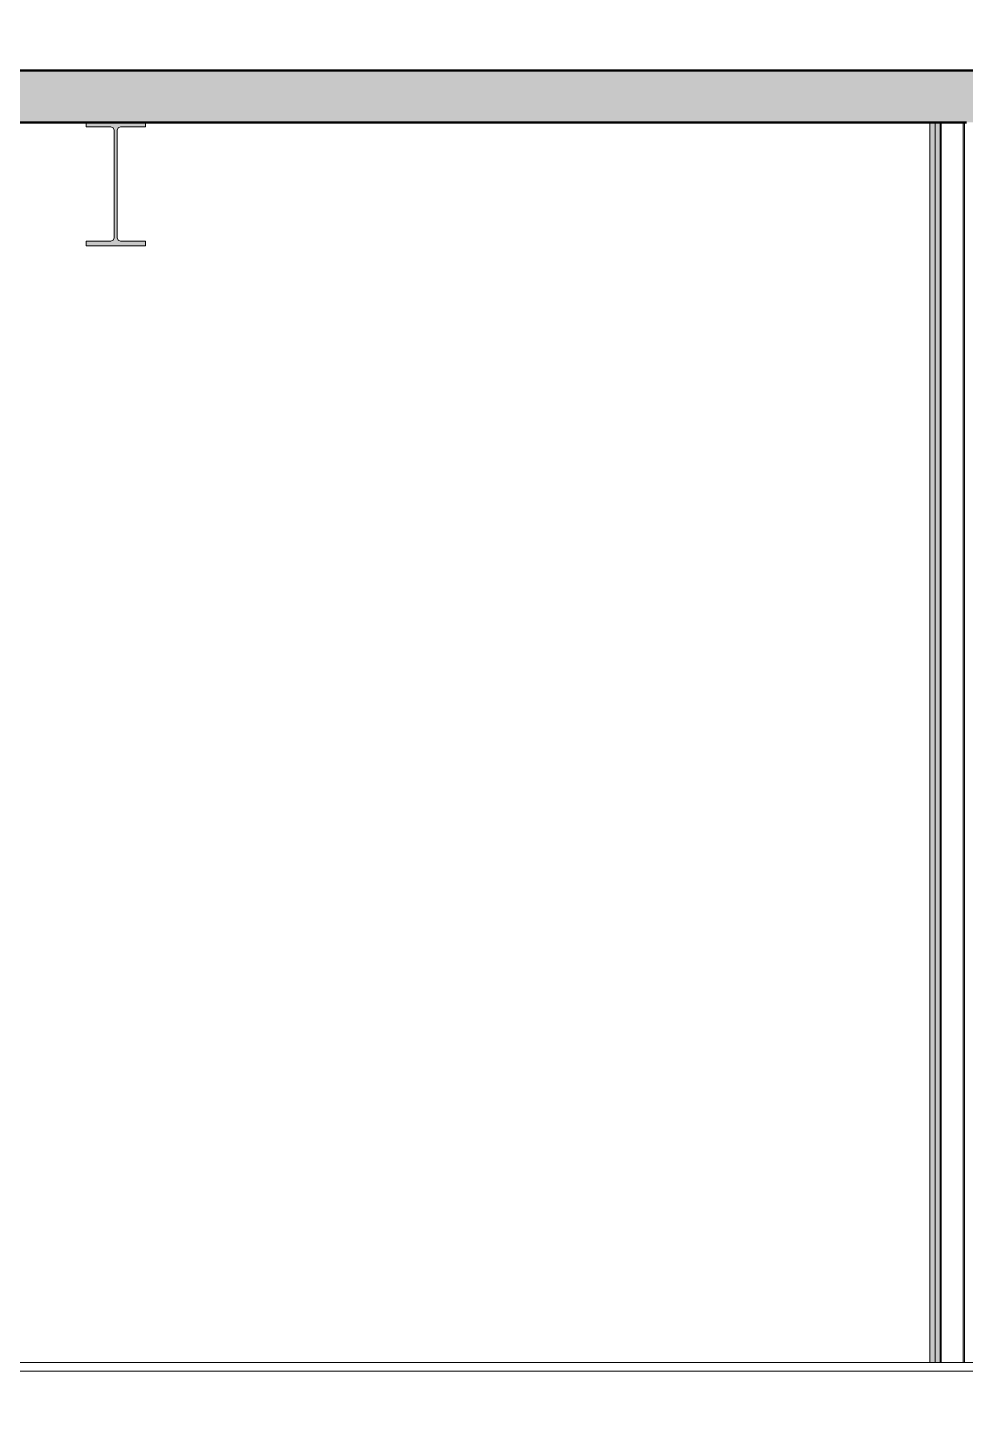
# Model space of a CAD drawing. Header units: millimetres. Extents: x -46169 to 228156, y -86316 to 18123.
# Drawn here: x 114515 to 117237, y -77188 to -73186 of the extents above; entities that cross this region are included whole.
import ezdxf

# ---------------------------------------------------------------- set-up
doc = ezdxf.new("R2010")
doc.units = ezdxf.units.MM
doc.header["$MEASUREMENT"] = 0
doc.linetypes.add('Dashed', pattern=[2822.222233, 1411.111116, -1411.111116])
doc.linetypes.add('Wipeout_Contour', pattern=[1000, 0, -1000])
for name, color, linetype, lineweight, true_color in [('0_Pen_No__105', 7, 'Continuous', 15, 0xa6a6a6), ('A-230-M_FLOOR.IFC Import_Pen_No__109', 7, 'Continuous', 15, 0xa6a6a6), ('A-230-M_FLOOR.IFC Import_Pen_No__29', 7, 'Continuous', 50, 0x2a2a2a), ('New_A-25-M_Wall_Int_Pen_No__107', 7, 'Continuous', 15, 0xa6a6a6)]:
    doc.layers.add(name, color=color, linetype=linetype, lineweight=lineweight, true_color=true_color)
for name, color, linetype in [('A-230-M_FLOOR.IFC Import', 7, 'Continuous'), ('New_A-20-M_Floor_Slab', 7, 'Continuous'), ('New_A-25-M_Wall_Int', 7, 'Continuous'), ('S-280-M_STRUCT_FRAME.IFC Import', 7, 'Continuous')]:
    doc.layers.add(name, color=color, linetype=linetype)
for name, color, linetype, lineweight in [('New_A-20-M_Floor_Slab_Pen_No__4', 7, 'Continuous', 20), ('New_A-25-M_Wall_Int_Pen_No__1', 7, 'Continuous', 13), ('S-280-M_STRUCT_FRAME.IFC Import_Pen_No__1', 7, 'Continuous', 13), ('S-280-M_STRUCT_FRAME.IFC Import_Pen_No__160', 5, 'Continuous', 200), ('S-280-M_STRUCT_FRAME.IFC Import_Pen_No__90', 8, 'Continuous', 20)]:
    doc.layers.add(name, color=color, linetype=linetype, lineweight=lineweight)

# ---------------------------------------------------------------- blocks, each defined once
blk = doc.blocks.new('Section Elem_12_1', base_point=(104446.8, -81111))
at = {"color": 254, "linetype": 'Wipeout_Contour', "lineweight": 0, "ltscale": 556064.372429}
blk.add_wipeout([(109629.6, -73036), (109629.6, -73311), (126599.8, -73311), (126599.8, -73036)], dxfattribs=at).dxf.layer = 'New_A-20-M_Floor_Slab'
blk = doc.blocks.new('Section Elem_13_1', base_point=(104446.8, -81111))
at = {"color": 254, "linetype": 'Wipeout_Contour', "lineweight": 0, "ltscale": 557106.428295}
blk.add_wipeout([(126599.8, -77086), (126599.8, -77061), (105107.6, -77061), (105107.6, -77086)], dxfattribs=at).dxf.layer = 'New_A-20-M_Floor_Slab'
at = {"layer": 'New_A-20-M_Floor_Slab_Pen_No__4', "linetype": 'Continuous'}
for p, q in [((117133.7, -77061), (105107.6, -77061)), ((117233.7, -77061), (117230.7, -77061)), ((117336, -77061), (117233.7, -77061))]:
    blk.add_line(p, q, dxfattribs=at)
at = {"layer": 'New_A-20-M_Floor_Slab_Pen_No__4', "linetype": 'Continuous', "flags": 128}
blk.add_lwpolyline([(117166.7, -77061), (117163.7, -77061), (117148.7, -77061), (117133.7, -77061)], dxfattribs=at)
at = {"color": 254, "linetype": 'Wipeout_Contour', "lineweight": 0, "ltscale": 557440.241387}
blk.add_wipeout([(105107.6, -77361), (126599.8, -77361), (126599.8, -77086), (105107.6, -77086)], dxfattribs=at).dxf.layer = 'New_A-20-M_Floor_Slab'
at = {"layer": 'New_A-20-M_Floor_Slab_Pen_No__4', "linetype": 'Continuous', "flags": 128}
blk.add_lwpolyline([(138228.8, -77086), (126599.8, -77086), (105107.6, -77086)], dxfattribs=at)
blk = doc.blocks.new('Section Elem_116_1', base_point=(104446.8, -81111))
at = {"layer": 'New_A-25-M_Wall_Int_Pen_No__107', "linetype": 'Continuous'}
for points in [[(117133.7, -73461), (117133.7, -77061), (117148.7, -77061), (117148.7, -73461)], [(117148.7, -77061), (117163.7, -77061), (117163.7, -73461), (117148.7, -73461)]]:
    blk.add_hatch(color=256, dxfattribs=at).paths.add_polyline_path(points)
at = {"layer": 'New_A-25-M_Wall_Int_Pen_No__107', "linetype": 'Continuous', "lineweight": 0, "true_color": 0x535353}
blk.add_hatch(color=251, dxfattribs=at).paths.add_polyline_path([(117163.7, -77061), (117166.7, -77061), (117166.7, -73461), (117163.7, -73461)])
at = {"layer": 'New_A-25-M_Wall_Int_Pen_No__1', "linetype": 'Continuous'}
blk.add_line((117133.7, -73461), (117133.7, -77061), dxfattribs=at)
at = {"color": 254, "linetype": 'Wipeout_Contour', "lineweight": 0, "ltscale": 557164.894743}
blk.add_wipeout([(117166.7, -77061), (117230.7, -77061), (117230.7, -73461), (117166.7, -73461)], dxfattribs=at).dxf.layer = 'New_A-25-M_Wall_Int'
at = {"layer": 'New_A-25-M_Wall_Int_Pen_No__107', "linetype": 'Continuous', "lineweight": 0, "true_color": 0x535353}
blk.add_hatch(color=251, dxfattribs=at).paths.add_polyline_path([(117230.7, -77061), (117233.7, -77061), (117233.7, -73461), (117230.7, -73461)])
at = {"layer": 'New_A-25-M_Wall_Int_Pen_No__1', "linetype": 'Continuous'}
for p, q in [((117148.7, -73461), (117148.7, -77061)), ((117163.7, -73461), (117163.7, -77061)), ((117166.7, -73461), (117166.7, -77061)), ((117230.7, -73461), (117230.7, -77061)), ((117233.7, -73461), (117233.7, -77061))]:
    blk.add_line(p, q, dxfattribs=at)
blk = doc.blocks.new('Section Elem_400_1', base_point=(104446.8, -81111))
at = {"layer": 'S-280-M_STRUCT_FRAME.IFC Import_Pen_No__160', "linetype": 'Continuous', "lineweight": 0, "true_color": 0x00007f}
blk.add_hatch(color=176, dxfattribs=at).paths.add_polyline_path([(114684.5, -73819), (114856.7, -73819), (114856.7, -73806), (114784.9, -73806), (114777.7, -73803), (114774.7, -73795.8), (114774.7, -73484.2), (114777.7, -73476.9), (114784.9, -73474), (114856.7, -73474), (114856.7, -73461), (114684.5, -73461), (114684.5, -73474), (114756.4, -73474), (114763.6, -73476.9), (114766.6, -73484.2), (114766.6, -73795.8), (114763.6, -73803), (114756.4, -73806), (114684.5, -73806)])
at = {"layer": 'S-280-M_STRUCT_FRAME.IFC Import_Pen_No__1', "linetype": 'Continuous'}
for p, q in [((114684.5, -73461), (114684.5, -73474)), ((114856.7, -73461), (114856.7, -73474)), ((114684.5, -73806), (114684.5, -73819)), ((114856.7, -73819), (114684.5, -73819)), ((114856.7, -73806), (114856.7, -73819))]:
    blk.add_line(p, q, dxfattribs=at)
at = {"layer": 'S-280-M_STRUCT_FRAME.IFC Import_Pen_No__1', "linetype": 'Continuous', "flags": 128}
for points in [[(114763.6, -73476.9), (114756.4, -73474), (114684.5, -73474)], [(114763.6, -73476.9), (114766.6, -73484.2), (114766.6, -73795.8), (114763.6, -73803)], [(114777.7, -73476.9), (114774.7, -73484.2), (114774.7, -73795.8), (114777.7, -73803)], [(114856.7, -73474), (114784.9, -73474), (114777.7, -73476.9)], [(114763.6, -73803), (114756.4, -73806), (114684.5, -73806)], [(114777.7, -73803), (114784.9, -73806), (114856.7, -73806)]]:
    blk.add_lwpolyline(points, dxfattribs=at)
at = {"layer": 'S-280-M_STRUCT_FRAME.IFC Import_Pen_No__90', "linetype": 'Continuous'}
for p, q in [((114684.5, -73461), (114684.5, -73474)), ((114756.4, -73474), (114756.4, -73474)), ((114763.6, -73476.9), (114766.6, -73484.2)), ((114766.6, -73484.2), (114766.6, -73795.8)), ((114766.6, -73795.8), (114763.6, -73803)), ((114684.5, -73806), (114684.5, -73819)), ((114756.4, -73806), (114756.4, -73806))]:
    blk.add_line(p, q, dxfattribs=at)
blk = doc.blocks.new('Section Elem_405_1', base_point=(104446.8, -81111))
at = {"color": 254, "linetype": 'Wipeout_Contour', "lineweight": 0, "ltscale": 556563.278494}
blk.add_wipeout([(109659.6, -73461), (126599.8, -73461), (126599.8, -73311), (109659.6, -73311)], dxfattribs=at).dxf.layer = 'A-230-M_FLOOR.IFC Import'
at = {"layer": 'A-230-M_FLOOR.IFC Import_Pen_No__109', "linetype": 'Continuous'}
h = blk.add_hatch(dxfattribs=at)
h.set_pattern_fill('Lightweight_Concrete_0001', color=256, style=0, pattern_type=2)
h.set_pattern_definition([(0, (104446.8, -81110.96), (0, 779.423), [48.75, -401.25]), (0, (104671.8, -80721.25), (0, 779.423), [48.75, -401.25]), (60, (104446.8, -81110.96), (-675, 389.711), [48.75, -401.25]), (60, (104896.8, -81110.96), (-675, 389.711), [48.75, -401.25]), (120, (104495.5, -81110.96), (675, 389.711), [48.75, -401.25]), (120, (104945.5, -81110.96), (675, 389.711), [48.75, -401.25]), (0, (104446.78, -81035.96), (0, 150), [0, -150, 0, -225]), (45, (104521.78, -81035.96), (-106.066, 106.066), [0, -112.5, 0, -187.5])])
h.paths.add_polyline_path([(109659.6, -73461), (126599.8, -73461), (126599.8, -73311), (109659.6, -73311)])
at = {"layer": 'A-230-M_FLOOR.IFC Import_Pen_No__29', "linetype": 'Continuous'}
for p, q in [((114684.5, -73461), (112301.2, -73461)), ((114856.7, -73461), (114684.5, -73461)), ((117133.7, -73461), (114856.7, -73461)), ((117240, -73461), (117233.7, -73461))]:
    blk.add_line(p, q, dxfattribs=at)
at = {"layer": 'A-230-M_FLOOR.IFC Import_Pen_No__29', "linetype": 'Continuous', "flags": 128}
for points in [[(149005.4, -73311), (148561.1, -73311), (148558.1, -73311), (148494.1, -73311), (148491.1, -73311), (148476.1, -73311), (148461.1, -73311), (138338.7, -73311), (126599.8, -73311), (109659.6, -73311)], [(117233.7, -73461), (117230.7, -73461), (117166.7, -73461), (117163.7, -73461), (117148.7, -73461), (117133.7, -73461)]]:
    blk.add_lwpolyline(points, dxfattribs=at)
blk = doc.blocks.new('A03 Atrium Longitudinal Section_STORY_MARKER', base_point=(104446.8, -81111))
at = {"layer": '0_Pen_No__105', "linetype": 'Dashed', "ltscale": 0.2}
blk.add_line((105107.6, -77061), (184115, -77061), dxfattribs=at)

msp = doc.modelspace()

# ---------------------------------------------------------------- block references
at = {"layer": 'New_A-20-M_Floor_Slab'}
for name in ['Section Elem_12_1', 'Section Elem_13_1']:
    msp.add_blockref(name, (104446.8, -81111), dxfattribs=at)
at = {"layer": 'S-280-M_STRUCT_FRAME.IFC Import'}
msp.add_blockref('Section Elem_400_1', (104446.8, -81111), dxfattribs=at)

# ---------------------------------------------------------------- next in the draw order: block references
at = {"layer": 'New_A-25-M_Wall_Int'}
msp.add_blockref('Section Elem_116_1', (104446.8, -81111), dxfattribs=at)

# ---------------------------------------------------------------- next in the draw order: block references
at = {"layer": 'A-230-M_FLOOR.IFC Import'}
msp.add_blockref('Section Elem_405_1', (104446.8, -81111), dxfattribs=at)

# ---------------------------------------------------------------- next in the draw order: block references
at = {"linetype": 'Continuous', "lineweight": 0}
msp.add_blockref('A03 Atrium Longitudinal Section_STORY_MARKER', (104446.8, -81111), dxfattribs=at)

doc.saveas('drawing.dxf')
